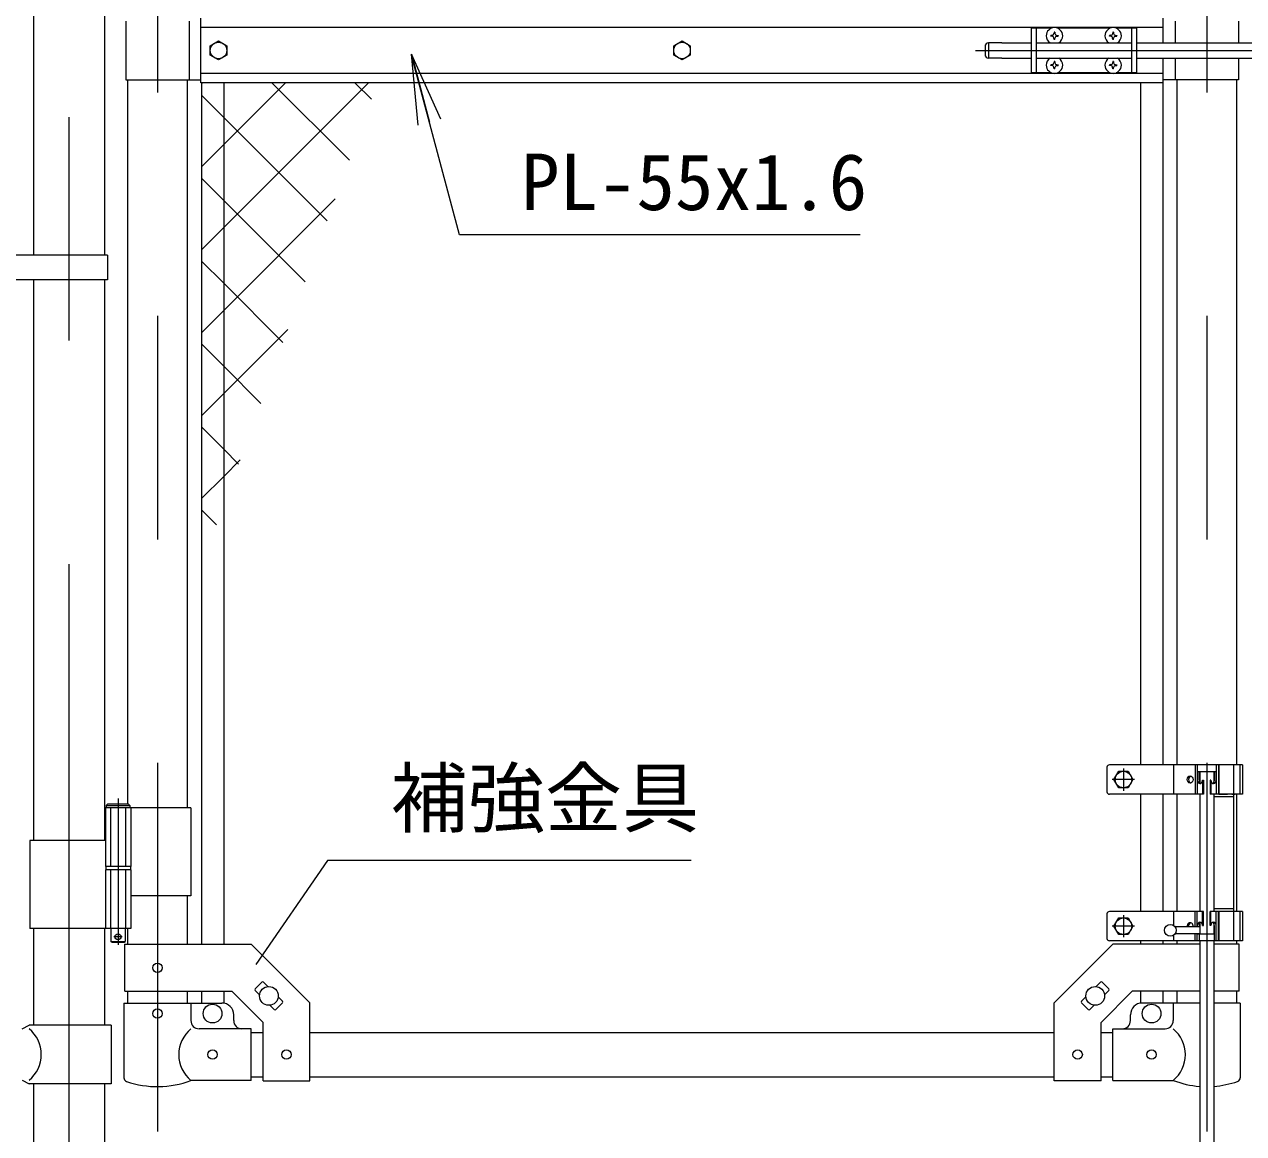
# Model space of a CAD drawing. Units: millimetres, scale not verified. Extents: x -6300 to 6300, y -4455 to 4455.
# Drawn here: x 1065 to 2104, y -1054 to -109 of the extents above; entities that cross this region are included whole.
import ezdxf
from ezdxf.enums import TextEntityAlignment as Align

# ---------------------------------------------------------------- set-up
doc = ezdxf.new("R2010")
doc.units = ezdxf.units.MM
doc.header["$LTSCALE"] = 30
for name, pattern in [('DASHED', [7.5, 6, -1.5]), ('USER1', [50.8, 31.75, -6.35, 6.35, -6.35]), ('USER2', [0.375, 0.25, -0.125])]:
    doc.linetypes.add(name, pattern=pattern)
for name, color, linetype, lineweight in [('0-0_D-STR-TXT', 7, 'Continuous', 9), ('0-3_D-BMK', 2, 'USER1', 13), ('0-4_D-STR1', 1, 'Continuous', 18), ('0-5_D-STR3', 3, 'Continuous', 13), ('0-7_0', 7, 'Continuous', 9), ('0-B_D-STR2', 7, 'Continuous', 9)]:
    doc.layers.add(name, color=color, linetype=linetype, lineweight=lineweight)
doc.styles.add('ＭＳ ゴシック', font='')
doc.styles.get('ＭＳ ゴシック').set_extended_font_data('MS Gothic')

# ---------------------------------------------------------------- blocks, each defined once
blk = doc.blocks.new('_Open')
at = {"layer": '0-7_0'}
blk.add_line((-30, 5), (0, 0), dxfattribs=at)
blk.add_lwpolyline([(-30, -5), (0, 0), (-30, 0)], dxfattribs=at)

msp = doc.modelspace()

# ---------------------------------------------------------------- linework, layer by layer
at = {"layer": '0-0_D-STR-TXT'}
for points in [[(1777.18, -288.42), (1435.9, -288.42), (1395.39, -136.27)], [(1633.35, -821.57), (1323.29, -821.57), (1262.45, -910.37)]]:
    msp.add_lwpolyline(points, dxfattribs=at)
at = {"layer": '0-3_D-BMK'}
for p, q in [((1103.04, 2479.08), (1103.04, -1466.74)), ((1178.44, 785.57), (1178.44, -1052.82)), ((2072.64, 785.57), (2072.64, -1052.82)), ((1875.57, -131.16), (2500.02, -131.16)), ((2001.64, -743.16), (2001.64, -762.16)), ((2072.64, -746.16), (2072.64, -1052.82)), ((2011.14, -752.66), (1992.14, -752.66)), ((1144.88, -768.74), (1144.88, -893.63)), ((2001.64, -868.16), (2001.64, -887.16)), ((2011.14, -877.66), (1992.14, -877.66)), ((1148.51, -886.66), (1141.26, -886.66))]:
    msp.add_line(p, q, dxfattribs=at)
at = {"layer": '0-4_D-STR1'}
for p, q in [((1072.79, 363.34), (1072.79, -305.66)), ((1133.29, 363.34), (1133.29, -305.66)), ((1153.04, -156.16), (1153.04, -773.66)), ((1203.84, -156.16), (1203.84, -776.66)), ((2047.24, -156.16), (2047.24, -740.16)), ((2098.04, -156.16), (2098.04, -740.16)), ((1072.79, -326.66), (1072.79, -804.66)), ((1072.79, -326.66), (1072.79, -804.66)), ((1133.29, -326.66), (1133.29, -804.66)), ((1133.29, -326.66), (1133.29, -804.66)), ((2047.24, -765.16), (2047.24, -865.16)), ((2098.04, -765.16), (2098.04, -865.16)), ((1203.84, -851.66), (1203.84, -893.11)), ((1072.79, -879.66), (1072.79, -962.06)), ((1072.79, -879.66), (1072.79, -962.06)), ((1133.29, -879.66), (1133.29, -962.06)), ((1133.29, -879.66), (1133.29, -962.06)), ((1153.04, -879.66), (1153.04, -893.11)), ((2047.24, -890.16), (2047.24, -893.11)), ((2098.04, -890.16), (2098.04, -893.11)), ((1153.04, -933.11), (1153.04, -943.16)), ((1203.84, -933.11), (1203.84, -943.16)), ((2047.24, -933.11), (2047.24, -943.16)), ((2098.04, -933.11), (2098.04, -943.16)), ((1258.44, -968.16), (1268.44, -968.16)), ((1308.44, -968.16), (1942.64, -968.16)), ((1982.64, -968.16), (1992.64, -968.16)), ((1258.44, -1006.16), (1268.44, -1006.16)), ((1308.44, -1006.16), (1942.64, -1006.16)), ((1982.64, -1006.16), (1992.64, -1006.16)), ((1072.79, -1012.06), (1072.79, -1456.16)), ((1133.29, -1012.06), (1133.29, -1456.16))]:
    msp.add_line(p, q, dxfattribs=at)
at = {"layer": '0-5_D-STR3'}
for p, q in [((1215.54, -158.66), (1215.54, -103.66)), ((2035.54, -124.66), (2035.54, -103.66)), ((1151.44, -106.16), (1151.44, -156.16)), ((1205.44, -106.16), (1205.44, -156.16)), ((2035.54, -111.66), (1215.54, -111.66)), ((1922.89, -112.16), (1922.89, -150.16)), ((1940.29, -112.16), (1922.89, -112.16)), ((1927.39, -112.16), (1927.39, -150.16)), ((1990.29, -112.16), (1945.49, -112.16)), ((2012.89, -112.16), (1995.49, -112.16)), ((2008.39, -112.16), (2008.39, -150.16)), ((2012.89, -112.16), (2012.89, -150.16)), ((2045.64, -106.16), (2045.64, -124.66)), ((2099.64, -106.16), (2099.64, -124.66)), ((1898.14, -124.66), (1886.69, -124.66)), ((1886.69, -124.66), (1886.69, -137.66)), ((1897.99, -124.66), (1922.89, -124.66)), ((1927.39, -124.66), (2008.39, -124.66)), ((1939.74, -119.06), (1939.74, -118.66)), ((1941.04, -119.08), (1939.74, -119.06)), ((1942.5, -115.51), (1942.47, -116.81)), ((1942.5, -121.81), (1942.47, -120.51)), ((1943.29, -115.51), (1942.5, -115.51)), ((1943.29, -121.81), (1942.5, -121.81)), ((1943.29, -115.51), (1943.31, -116.81)), ((1943.29, -121.81), (1943.31, -120.51)), ((1944.74, -118.24), (1946.04, -118.27)), ((1946.04, -118.27), (1946.04, -118.66)), ((1991.04, -118.24), (1989.74, -118.27)), ((1989.74, -118.27), (1989.74, -118.66)), ((1992.5, -115.51), (1992.47, -116.81)), ((1992.5, -121.81), (1992.47, -120.51)), ((1993.29, -115.51), (1992.5, -115.51)), ((1993.29, -121.81), (1992.5, -121.81)), ((1993.29, -115.51), (1993.31, -116.81)), ((1993.29, -121.81), (1993.31, -120.51)), ((1994.74, -119.08), (1996.04, -119.06)), ((1996.04, -119.06), (1996.04, -118.66)), ((2012.89, -124.66), (2193.69, -124.66)), ((1883.69, -127.66), (1883.69, -134.66)), ((1898.14, -137.66), (1886.69, -137.66)), ((1897.99, -137.66), (1922.89, -137.66)), ((1927.39, -137.66), (2008.39, -137.66)), ((1939.74, -144.06), (1939.74, -143.66)), ((1941.04, -144.08), (1939.74, -144.06)), ((1942.5, -140.51), (1942.47, -141.81)), ((1943.29, -140.51), (1942.5, -140.51)), ((1943.29, -140.51), (1943.31, -141.81)), ((1944.74, -143.24), (1946.04, -143.27)), ((1944.74, -144.08), (1946.04, -144.06)), ((1946.04, -143.27), (1946.04, -143.66)), ((1946.04, -144.06), (1946.04, -143.66)), ((1991.04, -143.24), (1989.74, -143.27)), ((1989.74, -143.27), (1989.74, -143.66)), ((1992.5, -140.51), (1992.47, -141.81)), ((1993.29, -140.51), (1992.5, -140.51)), ((1993.29, -140.51), (1993.31, -141.81)), ((1994.74, -143.24), (1996.04, -143.27)), ((1994.74, -144.08), (1996.04, -144.06)), ((1996.04, -143.27), (1996.04, -143.66)), ((1996.04, -144.06), (1996.04, -143.66)), ((2012.89, -137.66), (2193.69, -137.66)), ((2035.54, -158.66), (2035.54, -137.66)), ((2045.64, -137.66), (2045.64, -156.16)), ((2099.64, -137.66), (2099.64, -156.16)), ((2035.54, -150.66), (1215.54, -150.66)), ((1940.29, -150.16), (1922.89, -150.16)), ((1942.5, -146.81), (1942.47, -145.51)), ((1943.29, -146.81), (1942.5, -146.81)), ((1943.29, -146.81), (1943.31, -145.51)), ((1990.29, -150.16), (1945.49, -150.16)), ((1992.5, -146.81), (1992.47, -145.51)), ((1993.29, -146.81), (1992.5, -146.81)), ((1993.29, -146.81), (1993.31, -145.51)), ((2012.89, -150.16), (1995.49, -150.16)), ((1151.44, -156.16), (1215.54, -156.16)), ((2035.54, -158.66), (1215.54, -158.66)), ((1215.94, -158.66), (1215.94, -893.11)), ((1234.94, -158.66), (1234.94, -893.11)), ((2016.14, -158.66), (2016.14, -740.16)), ((2035.14, -158.66), (2035.14, -740.16)), ((2099.64, -156.16), (2035.54, -156.16)), ((1135.84, -305.66), (1021.04, -305.66)), ((1135.84, -305.66), (1135.84, -326.66)), ((1135.84, -326.66), (1021.04, -326.66)), ((1987.64, -742.16), (1987.64, -763.16)), ((2103.24, -740.16), (1989.64, -740.16)), ((2044.34, -740.16), (2044.34, -765.16)), ((2062.64, -740.16), (2062.64, -765.16)), ((2064.54, -740.16), (2064.54, -765.16)), ((2080.74, -746.16), (2064.54, -746.16)), ((2066.14, -753.16), (2066.14, -746.16)), ((2066.64, -746.16), (2066.64, -755.18)), ((2078.64, -746.16), (2078.64, -755.18)), ((2079.14, -746.16), (2079.14, -753.16)), ((2080.74, -740.16), (2080.74, -765.16)), ((2082.64, -740.16), (2082.64, -765.16)), ((2082.87, -740.16), (2082.87, -765.16)), ((2095.34, -740.16), (2095.34, -890.16)), ((2100.94, -740.16), (2100.94, -765.16)), ((2103.24, -740.16), (2103.24, -765.16)), ((2069.14, -753.16), (2069.14, -765.16)), ((2069.14, -753.16), (2069.83, -753.16)), ((2069.83, -753.16), (2069.83, -765.16)), ((2075.45, -753.16), (2075.45, -765.16)), ((2076.14, -753.16), (2075.45, -753.16)), ((2076.14, -753.16), (2076.14, -765.16)), ((2069.83, -765.16), (1989.64, -765.16)), ((2016.14, -765.16), (2016.14, -865.16)), ((2035.14, -765.16), (2035.14, -865.16)), ((2066.64, -765.16), (2066.64, -865.16)), ((2103.24, -765.16), (2075.45, -765.16)), ((2078.64, -765.16), (2078.64, -865.16)), ((2095.34, -767.46), (2078.64, -767.46)), ((1134.08, -776.66), (1134.08, -826.66)), ((1206.99, -776.66), (1134.08, -776.66)), ((1134.88, -774.66), (1135.88, -773.66)), ((1134.88, -774.66), (1134.88, -776.66)), ((1134.88, -774.66), (1154.88, -774.66)), ((1153.88, -773.66), (1135.88, -773.66)), ((1155.68, -776.66), (1155.68, -826.66)), ((1206.99, -776.66), (1206.99, -851.66)), ((1134.08, -804.66), (1069.74, -804.66)), ((1069.74, -804.66), (1069.74, -879.66)), ((1155.68, -826.66), (1134.08, -826.66)), ((1155.68, -829.66), (1134.08, -829.66)), ((1134.08, -829.66), (1134.08, -879.66)), ((1134.38, -826.66), (1134.38, -829.66)), ((1155.38, -829.66), (1134.38, -829.66)), ((1155.38, -826.66), (1155.38, -829.66)), ((1155.68, -829.66), (1155.68, -879.66)), ((1206.99, -851.66), (1155.79, -851.66)), ((1987.64, -867.16), (1987.64, -888.16)), ((2069.83, -865.16), (1989.64, -865.16)), ((2044.34, -865.16), (2044.34, -876.95)), ((2062.64, -878.16), (2062.64, -865.16)), ((2064.54, -878.16), (2064.54, -865.16)), ((2069.14, -877.16), (2069.14, -865.16)), ((2069.83, -877.16), (2069.83, -865.16)), ((2103.24, -865.16), (2075.45, -865.16)), ((2075.45, -877.16), (2075.45, -865.16)), ((2076.14, -877.16), (2076.14, -865.16)), ((2095.34, -862.86), (2078.64, -862.86)), ((2080.74, -890.16), (2080.74, -865.16)), ((2082.64, -890.16), (2082.64, -865.16)), ((2082.87, -865.16), (2082.87, -890.16)), ((2100.94, -865.16), (2100.94, -890.16)), ((2103.24, -865.16), (2103.24, -890.16)), ((1155.68, -879.66), (1069.74, -879.66)), ((1150.88, -879.66), (1150.88, -890.66)), ((2066.64, -878.16), (2045.64, -878.16)), ((2066.14, -877.16), (2066.14, -878.16)), ((2066.64, -875.15), (2066.64, -884.16)), ((2069.14, -877.16), (2069.83, -877.16)), ((2076.14, -877.16), (2075.45, -877.16)), ((2078.64, -875.15), (2078.64, -884.16)), ((2079.14, -890.16), (2079.14, -877.16)), ((1139.88, -891.66), (1138.88, -890.66)), ((1149.88, -891.66), (1139.88, -891.66)), ((1149.88, -891.66), (1150.88, -890.66)), ((1150.74, -933.11), (1150.74, -893.11)), ((2103.24, -890.16), (1989.64, -890.16)), ((2016.14, -890.16), (2016.14, -893.11)), ((2035.14, -890.16), (2035.14, -893.11)), ((2044.34, -885.37), (2044.34, -890.16)), ((2066.64, -884.16), (2045.64, -884.16)), ((2062.64, -890.16), (2062.64, -884.16)), ((2066.64, -884.16), (2064.54, -884.16)), ((2064.54, -890.16), (2064.54, -884.16)), ((2064.54, -884.16), (2079.14, -884.16)), ((2066.14, -884.16), (2066.14, -890.16)), ((2066.64, -890.16), (2066.64, -1139.16)), ((2078.64, -890.16), (2078.64, -1139.16)), ((2100.34, -893.11), (2078.64, -893.11)), ((2100.34, -933.11), (2100.34, -893.11)), ((1150.74, -933.11), (1241.87, -933.11)), ((1215.94, -933.11), (1215.94, -943.16)), ((1234.94, -933.11), (1234.94, -943.16)), ((1241.87, -933.11), (1268.44, -959.68)), ((1261.77, -931.1), (1267.43, -925.44)), ((1261.77, -932.52), (1265.49, -936.23)), ((1268.84, -925.44), (1272.56, -929.16)), ((1982.24, -925.44), (1978.52, -929.16)), ((2009.21, -933.11), (1982.64, -959.68)), ((1989.31, -931.1), (1983.65, -925.44)), ((1989.31, -932.52), (1985.59, -936.23)), ((2066.64, -933.11), (2009.21, -933.11)), ((2016.14, -933.11), (2016.14, -943.16)), ((2035.14, -933.11), (2035.14, -943.16)), ((2100.34, -933.11), (2078.64, -933.11)), ((1149.89, -943.16), (1206.99, -943.16)), ((1149.89, -943.16), (1149.89, -1006.85)), ((1206.99, -943.16), (1206.99, -958.16)), ((1206.99, -943.16), (1233.44, -943.16)), ((1274.32, -945.06), (1278.04, -948.78)), ((1279.45, -948.78), (1285.11, -943.12)), ((1281.39, -937.99), (1285.11, -941.71)), ((1308.44, -1009.36), (1308.44, -943.11)), ((1942.64, -1009.36), (1942.64, -943.11)), ((1969.69, -937.99), (1965.97, -941.71)), ((1971.63, -948.78), (1965.97, -943.12)), ((1976.76, -945.06), (1973.04, -948.78)), ((2044.09, -943.16), (2044.09, -958.16)), ((2101.19, -943.16), (2078.64, -943.16)), ((2101.19, -943.16), (2101.19, -1006.85)), ((1243.44, -958.16), (1243.44, -953.16)), ((2007.64, -958.16), (2007.64, -953.16)), ((1063.24, -965.06), (1069.24, -962.06)), ((1139.14, -962.06), (1069.24, -962.06)), ((1139.14, -962.06), (1139.14, -1012.06)), ((1258.44, -965.16), (1213.99, -965.16)), ((1258.44, -1009.16), (1258.44, -965.16)), ((1268.44, -1009.36), (1268.44, -959.68)), ((1982.64, -1009.36), (1982.64, -959.68)), ((1992.64, -965.16), (2037.09, -965.16)), ((1992.64, -1009.16), (1992.64, -965.16)), ((1063.24, -1009.06), (1069.24, -1012.06)), ((1139.14, -1012.06), (1069.24, -1012.06)), ((1258.44, -1009.16), (1206.99, -1009.16)), ((1268.44, -1009.36), (1308.44, -1009.36)), ((1982.64, -1009.36), (1942.64, -1009.36)), ((1992.64, -1009.16), (2044.09, -1009.16))]:
    msp.add_line(p, q, dxfattribs=at)
at = {"layer": '0-5_D-STR3', "linetype": 'USER2'}
msp.add_line((2082.87, -765.16), (2096.87, -765.16), dxfattribs=at)
at = {"layer": '0-5_D-STR3', "linetype": 'DASHED'}
for p, q in [((1138.58, -776.66), (1138.58, -826.66)), ((1151.18, -776.66), (1151.18, -826.66)), ((1138.58, -829.66), (1138.58, -879.66)), ((1151.18, -829.66), (1151.18, -879.66))]:
    msp.add_line(p, q, dxfattribs=at)
at = {"layer": '0-5_D-STR3'}
for points in [[(1230.54, -123.06), (1237.56, -127.11), (1237.56, -135.21), (1230.54, -139.26), (1223.53, -135.21), (1223.53, -127.11)], [(1625.54, -123.06), (1632.56, -127.11), (1632.56, -135.21), (1625.54, -139.26), (1618.53, -135.21), (1618.53, -127.11)], [(2005.69, -745.65), (2009.74, -752.66), (2005.69, -759.68), (1997.59, -759.68), (1993.54, -752.66), (1997.59, -745.65)], [(2005.69, -870.65), (2009.74, -877.66), (2005.69, -884.68), (1997.59, -884.68), (1993.54, -877.66), (1997.59, -870.65)]]:
    msp.add_lwpolyline(points, close=True, dxfattribs=at)
for points in [[(1941.04, -118.24), (1939.74, -118.27), (1939.74, -118.66)], [(1944.74, -119.08), (1946.04, -119.06), (1946.04, -118.66)], [(1991.04, -119.08), (1989.74, -119.06), (1989.74, -118.66)], [(1994.74, -118.24), (1996.04, -118.27), (1996.04, -118.66)], [(1941.04, -143.24), (1939.74, -143.27), (1939.74, -143.66)], [(1991.04, -144.08), (1989.74, -144.06), (1989.74, -143.66)], [(1153.88, -773.66), (1154.88, -774.66), (1154.88, -776.66)], [(1138.88, -879.66), (1138.88, -890.66), (1150.88, -890.66)], [(1150.74, -893.11), (1258.44, -893.11), (1308.44, -943.11)], [(2066.64, -893.11), (1992.64, -893.11), (1942.64, -943.11)], [(2066.64, -943.16), (2044.09, -943.16), (2017.64, -943.16)]]:
    msp.add_lwpolyline(points, dxfattribs=at)
for centre, radius in [((1230.54, -131.16), 7.03), ((1625.54, -131.16), 7.03), ((2001.64, -752.66), 7.03), ((2001.64, -877.66), 7.03), ((2041.64, -881.16), 5), ((1144.88, -886.66), 2.5), ((1178.44, -913.11), 4), ((1273.44, -937.11), 8), ((1977.64, -937.11), 8), ((1225.44, -952.16), 8), ((2025.64, -952.16), 8), ((1178.44, -952.16), 4), ((1225.44, -987.16), 4), ((1288.44, -987.11), 4), ((1962.64, -987.11), 4), ((2025.64, -987.16), 4)]:
    msp.add_circle(centre, radius, dxfattribs=at)
for centre, radius, start, end in [((1942.89, -118.66), 7, 0, 180), ((1992.89, -118.66), 7, 0, 180), ((1886.69, -127.66), 3, 90, 180), ((1942.89, -118.66), 7, 180, 238.99728), ((1940.99, -116.76), 1.49, 270, 0), ((1940.99, -120.57), 1.49, 0, 90), ((1944.8, -116.76), 1.49, 180, 270), ((1944.8, -120.57), 1.49, 90, 180), ((1942.89, -118.66), 7, 301.00272, 0), ((1992.89, -118.66), 7, 180, 238.99728), ((1990.99, -116.76), 1.49, 270, 0), ((1990.99, -120.57), 1.49, 0, 90), ((1994.8, -116.76), 1.49, 180, 270), ((1994.8, -120.57), 1.49, 90, 180), ((1992.89, -118.66), 7, 301.00272, 0), ((1886.69, -134.66), 3, 180, 270), ((1942.89, -143.66), 7, 121.00272, 180), ((1942.89, -143.66), 7, 180, 0), ((1940.99, -141.76), 1.49, 270, 0), ((1940.99, -145.57), 1.49, 0, 90), ((1944.8, -141.76), 1.49, 180, 270), ((1944.8, -145.57), 1.49, 90, 180), ((1942.89, -143.66), 7, 0, 58.99728), ((1992.89, -143.66), 7, 121.00272, 180), ((1992.89, -143.66), 7, 180, 0), ((1990.99, -141.76), 1.49, 270, 0), ((1990.99, -145.57), 1.49, 0, 90), ((1994.8, -141.76), 1.49, 180, 270), ((1994.8, -145.57), 1.49, 90, 180), ((1992.89, -143.66), 7, 0, 58.99728), ((1989.64, -742.16), 2, 90, 180), ((1989.64, -763.16), 2, 180, 270), ((1989.64, -867.16), 2, 90, 180), ((1989.64, -888.16), 2, 180, 270), ((1262.48, -931.81), 1, 135, 225), ((1268.14, -926.15), 1, 45, 135), ((1982.94, -926.15), 1, 45, 135), ((1988.6, -931.81), 1, 315, 45), ((1233.44, -953.16), 10, 0, 90), ((1284.4, -942.41), 1, 315, 45), ((1966.68, -942.41), 1, 135, 225), ((2017.64, -953.16), 10, 90, 180), ((1278.74, -948.07), 1, 225, 315), ((1972.34, -948.07), 1, 225, 315), ((1050.65, -987.06), 28.8, 310.19176, 49.80824), ((1225.19, -987.16), 28.55, 129.59418, 230.40582), ((1213.99, -958.16), 7, 180, 270), ((1250.44, -958.16), 7, 180, 270), ((2000.64, -958.16), 7, 270, 0), ((2037.09, -958.16), 7, 270, 0), ((2025.89, -987.16), 28.55, 309.59418, 50.40582), ((1153.19, -1006.85), 3.3, 180, 250.77949), ((2097.89, -1006.85), 3.3, 289.22051, 0), ((1178.44, -934.43), 80, 250.77949, 290.9084), ((2072.64, -934.43), 80, 249.0916, 265.69878), ((2072.64, -934.43), 80, 274.30122, 289.22051)]:
    msp.add_arc(centre, radius, start, end, dxfattribs=at)
msp.add_ellipse((2058.49, -752.66), major_axis=(0, 3), ratio=0.839449, dxfattribs=at)
for centre, major_axis, ratio, start_param, end_param in [((2059.65, -752.66), (0, -3), 0.839449, 3.3733968, 6.0513812), ((2066.84, -753.12), (0, -3), 0.766727, 4.7027468, 7.8414058), ((2067.99, -753.12), (0, -3), 0.615242, 4.7027468, 6.0032469), ((2078.44, -753.12), (0, -3), 0.766727, 4.7249648, 7.8636238), ((2077.3, -753.12), (0, -3), 0.615242, 0.2799384, 1.5804385), ((2058.49, -877.66), (0, -3), 0.839449, 1.4033482, 4.8798371), ((2059.65, -877.66), (0, -3), 0.839449, 3.3733968, 4.8798371), ((2066.84, -877.2), (0, 3), 0.766727, 4.7249648, 7.8636238), ((2067.99, -877.2), (0, 3), 0.615242, 0.2799384, 1.5804385), ((2078.44, -877.2), (0, 3), 0.766727, 4.7027468, 7.8414058), ((2077.3, -877.2), (0, 3), 0.615242, 4.7027468, 6.0032469)]:
    msp.add_ellipse(centre, major_axis=major_axis, ratio=ratio, start_param=start_param, end_param=end_param, dxfattribs=at)
at = {"layer": '0-B_D-STR2'}
for p, q in [((1215.94, -159.64), (1216.92, -158.66)), ((1342.03, -224.6), (1276.09, -158.66)), ((1360.9, -172.76), (1346.81, -158.66)), ((1234.94, -188.22), (1215.94, -169.22)), ((1323.16, -276.44), (1234.94, -188.22)), ((1234.94, -258.93), (1215.94, -239.93)), ((1234.94, -352.77), (1329.96, -257.75)), ((1304.29, -328.28), (1234.94, -258.93)), ((1234.94, -329.64), (1215.94, -310.64)), ((1285.42, -380.12), (1234.94, -329.64)), ((1215.94, -371.77), (1234.94, -352.77)), ((1234.94, -423.48), (1289.5, -368.92)), ((1234.94, -400.35), (1215.94, -381.35)), ((1266.56, -431.96), (1234.94, -400.35)), ((1215.94, -442.48), (1234.94, -423.48)), ((1234.94, -471.06), (1215.94, -452.06)), ((1247.69, -483.81), (1234.94, -471.06)), ((1234.94, -494.2), (1249.04, -480.1)), ((1215.94, -513.2), (1234.94, -494.2)), ((1228.82, -535.65), (1215.94, -522.77))]:
    msp.add_line(p, q, dxfattribs=at)
for points in [[(1215.94, -230.35), (1234.94, -211.35), (1287.63, -158.66)], [(1215.94, -301.06), (1234.94, -282.06), (1358.34, -158.66)]]:
    msp.add_lwpolyline(points, dxfattribs=at)

# ---------------------------------------------------------------- block references
at = {"layer": '0-0_D-STR-TXT', "xscale": 2, "yscale": 2, "rotation": 104.91069}
msp.add_blockref('_Open', (1394.87, -134.34), dxfattribs=at)

# ---------------------------------------------------------------- texts
at = {"layer": '0-0_D-STR-TXT', "style": 'ＭＳ ゴシック'}
for s, p in [('PL-55x1.6', (1488.35, -281.67)), ('補強金具', (1377.25, -806.96))]:
    msp.add_text(s, height=48.17, dxfattribs=at).set_placement(p, align=Align.BOTTOM_LEFT)

doc.saveas('drawing.dxf')
